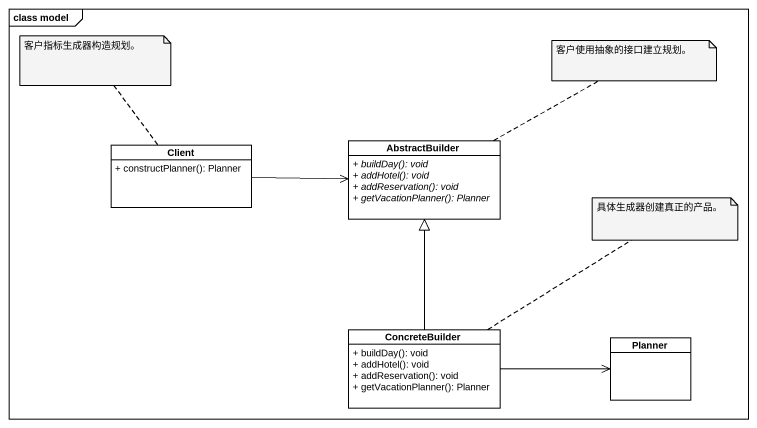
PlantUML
@startuml
mainframe class model
hide circle
hide empty members
skinparam classAttributeIconSize 0
class Client #FFFFFF {
  + constructPlanner(): Planner
}
class AbstractBuilder #FFFFFF {
  {abstract} + buildDay(): void
  {abstract} + addHotel(): void
  {abstract} + addReservation(): void
  {abstract} + getVacationPlanner(): Planner
}
class ConcreteBuilder #FFFFFF {
  + buildDay(): void
  + addHotel(): void
  + addReservation(): void
  + getVacationPlanner(): Planner
}
class Planner #FFFFFF
Client -right-> AbstractBuilder
ConcreteBuilder -up-|> AbstractBuilder
ConcreteBuilder -right-> Planner
note top of Client : 客户指标生成器构造规划。
note right of AbstractBuilder : 客户使用抽象的接口建立规划。
note top of ConcreteBuilder : 具体生成器创建真正的产品。
@enduml
